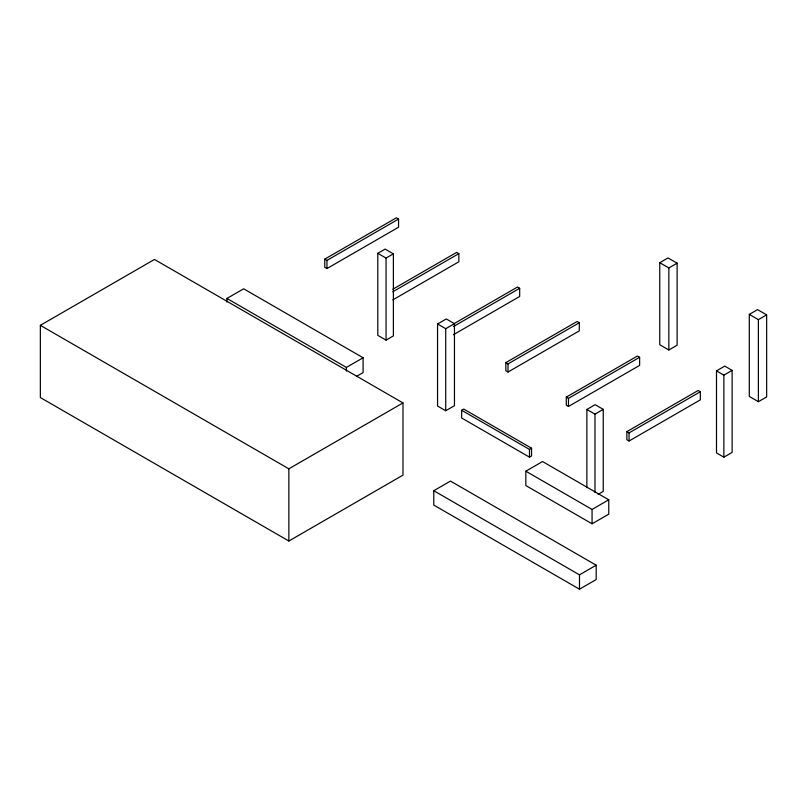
<?xml version="1.0" encoding="UTF-8"?>
<svg xmlns="http://www.w3.org/2000/svg" width="807" height="807" viewBox="0 0 807 807"><rect width="100%" height="100%" fill="white"/><g stroke="black" fill="none" stroke-linecap="round" stroke-linejoin="round"><path stroke-width="1.21" d="M40.35 325.332L154.47 259.45L402.986 402.925L402.986 475.131L288.856 541.023L40.35 397.548L40.35 325.332L288.856 468.817L402.986 402.925M226.938 302.151L226.938 298.449L243.653 288.805L363.1 357.763L363.1 372.582L356.835 376.203M324.767 259.138L396.378 217.799L398.567 219.06L398.567 227.211L326.966 268.549L324.767 267.288L324.767 259.138L326.966 260.399L398.567 219.06M377.797 253.307L385.121 249.081L393.382 253.852L393.382 335.904L386.059 340.13L377.797 335.359L377.797 253.307L386.059 258.079L393.382 253.852M392.827 289.239L456.661 252.379L458.85 253.64L458.85 261.771L392.848 299.881M392.848 291.751L458.85 253.64M226.938 298.449L346.395 367.417L363.1 357.763M437.555 323.99L446.291 318.947L454.462 323.657L454.462 405.709L445.726 410.753L437.555 406.042L437.555 323.99L445.726 328.701L454.462 323.657M453.383 324.041L517.489 287.03L519.678 288.291L519.678 296.462L453.403 334.723M453.403 326.563L519.678 288.291M659.753 262.699L668.014 257.927L677.113 263.173L677.113 345.225L668.852 349.996L659.753 344.75L659.753 262.699L668.852 267.944L677.113 263.173M505.818 362.646L577.126 321.479L579.305 322.739L579.305 330.86L508.007 372.027L505.818 370.766L505.818 362.646L508.007 363.907L579.305 322.739M461.665 410.279L463.743 409.078L531.561 448.228L531.561 455.945L529.483 457.145L461.665 417.996L461.665 410.279L529.483 449.428L531.561 448.228M566.292 397.115L637.449 356.028L639.628 357.289L639.628 365.389L568.471 406.466L566.292 405.215L566.292 397.115L568.471 398.376L639.628 357.289M433.773 490.717L450.477 481.073L596.191 565.203L596.191 579.557L579.487 589.201L433.773 505.071L433.773 490.717L579.487 574.846L596.191 565.203M749.299 314.387L757.561 309.626L766.65 314.871L766.65 396.923L758.388 401.694L749.299 396.439L749.299 314.387L758.388 319.643L766.65 314.871M586.871 487.771L586.871 409.452L595.132 404.68L603.243 409.361L603.243 491.413L598.078 494.388M586.871 409.452L594.981 414.132L603.243 409.361M525.821 471.197L542.526 461.543L608.771 499.785L608.771 514.15L592.066 523.793L525.821 485.552L525.821 471.197L592.066 509.439L608.771 499.785M716.495 370.877L724.747 366.106L732.12 370.363L732.12 452.414L723.859 457.176L716.495 452.919L716.495 370.877L723.859 375.134L732.12 370.363M626.868 431.644L698.136 390.497L700.315 391.758L700.315 399.868L629.046 441.015L626.868 439.754L626.868 431.644L629.046 432.905L700.315 391.758M758.388 319.643L758.388 401.694M723.859 375.134L723.859 457.176M668.852 267.944L668.852 349.996M629.046 432.905L629.046 441.015M594.981 414.132L594.981 492.452M592.066 509.439L592.066 523.793M579.487 574.846L579.487 589.201M568.471 398.376L568.471 406.466M529.483 449.428L529.483 457.145M508.007 363.907L508.007 372.027M445.726 328.701L445.726 410.753M386.059 258.079L386.059 340.13M346.395 367.417L346.395 371.119M326.966 260.399L326.966 268.549M288.856 468.817L288.856 541.023"/></g></svg>
